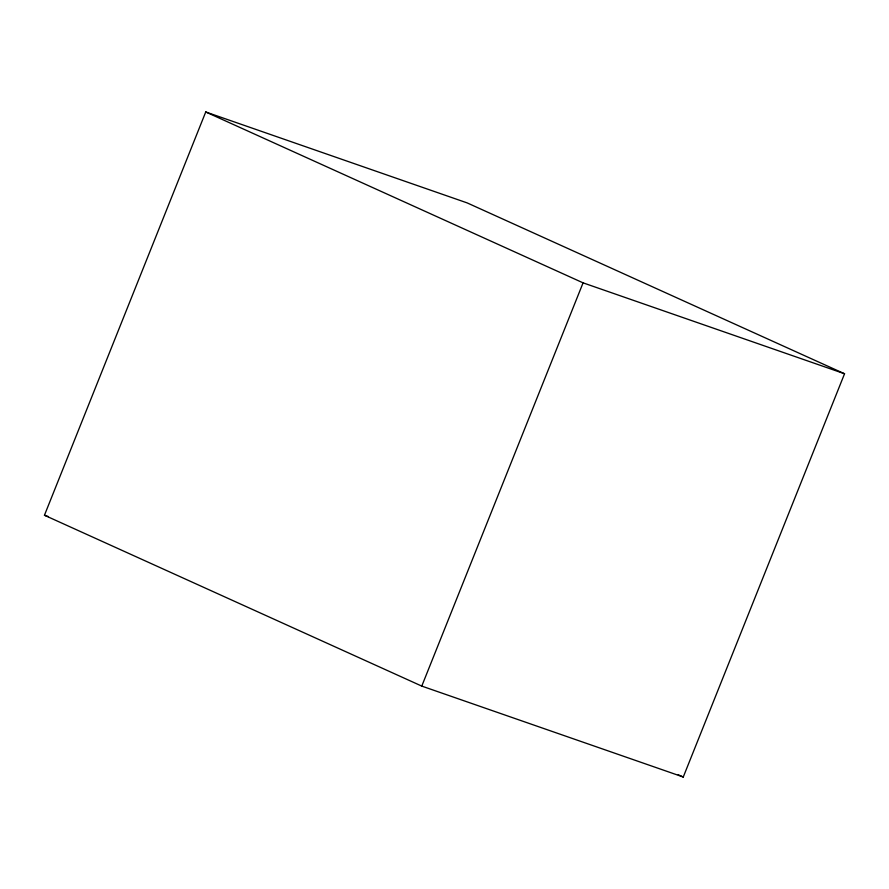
<?xml version="1.0" encoding="UTF-8"?>
<svg xmlns="http://www.w3.org/2000/svg" width="889" height="889" viewBox="0 0 889 889"><rect width="100%" height="100%" fill="white"/><g stroke="black" fill="none" stroke-linecap="round" stroke-linejoin="round"><path stroke-width="1.33" d="M44.45 515.242L205.737 111.981L467.103 202.881L844.55 373.758L683.263 777.019L421.775 686.097L44.45 515.242L48.373 516.598M421.775 686.097L583.073 282.846L844.55 373.758M205.737 111.981L583.073 282.846M678.207 774.73L683.263 777.019"/></g></svg>
